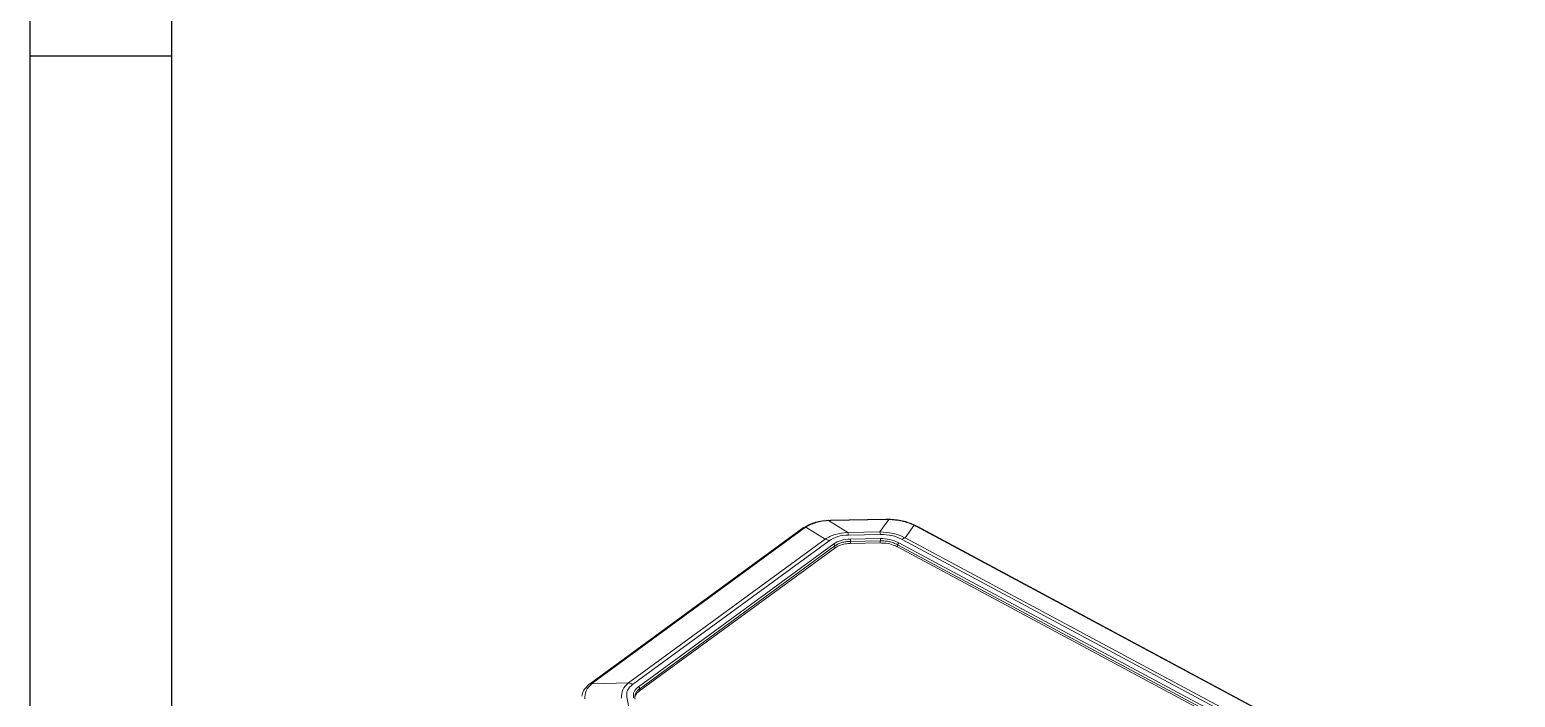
# Model space of a CAD drawing. Header units: inches. Extents: x 1153 to 4131, y 573 to 1071.
# Drawn here: x 1152.9 to 1343.7, y 739.6 to 825.3 of the extents above; entities that cross this region are included whole.
import ezdxf

# ---------------------------------------------------------------- set-up
doc = ezdxf.new("R2010")
doc.units = ezdxf.units.IN

# ---------------------------------------------------------------- blocks, each defined once
blk = doc.blocks.new('FGFG')
at = {"color": 7, "linetype": 'Continuous', "lineweight": 15}
for p, q in [((360.27, 1045.49), (399.04, 1073.84)), ((398.92, 1073.96), (398.63, 1073.76)), ((399.3, 1074.02), (399.04, 1073.84)), ((399.3, 1074.02), (402.85, 1071.83)), ((403.41, 1075.29), (403.43, 1075.29)), ((403.83, 1075.3), (403.44, 1075.28)), ((403.5, 1075.24), (403.9, 1075.25)), ((407.04, 1073.05), (403.5, 1075.24)), ((414.08, 1075.49), (403.85, 1075.3)), ((403.9, 1075.25), (414.13, 1075.43)), ((414.53, 1075.43), (412.88, 1073.16)), ((414.49, 1075.48), (414.07, 1075.48)), ((414.13, 1075.43), (414.53, 1075.43)), ((417.54, 1072.1), (419.19, 1074.38)), ((419.52, 1074.21), (419.19, 1074.38)), ((419.72, 1074.2), (419.4, 1074.36)), ((419.52, 1074.21), (529.27, 1015.37)), ((529.48, 1015.37), (419.72, 1074.2)), ((398.63, 1073.76), (359.86, 1045.42)), ((366.8, 1045.48), (402.85, 1071.83)), ((367.55, 1045.2), (403.61, 1071.55)), ((412.88, 1073.16), (407.04, 1073.05)), ((407.17, 1072.59), (413.01, 1072.69)), ((407.53, 1071.43), (407.49, 1071.03)), ((412.95, 1071.13), (407.49, 1071.03)), ((412.97, 1071.94), (407.51, 1071.85)), ((407.53, 1071.43), (412.99, 1071.52)), ((412.99, 1071.52), (412.95, 1071.13)), ((522.33, 1014.38), (416.38, 1071.17)), ((416.97, 1071.79), (523.23, 1014.84)), ((417.54, 1072.1), (523.79, 1015.14)), ((404.44, 1070.96), (368.63, 1044.77)), ((404.62, 1070.2), (368.8, 1044.01)), ((368.84, 1044.41), (404.66, 1070.59)), ((404.66, 1070.59), (404.62, 1070.2)), ((416.17, 1070.8), (416.13, 1070.41)), ((522.09, 1013.61), (416.13, 1070.41)), ((416.17, 1070.8), (522.13, 1014.01)), ((359.86, 1045.42), (359.59, 1045.21)), ((360.04, 1045.31), (360.27, 1045.49)), ((360.04, 1045.31), (366.8, 1045.48)), ((368.84, 1044.41), (368.8, 1044.01)), ((367.2, 1039.2), (366.47, 1042.83)), ((367.97, 1042.5), (367.94, 1043.05))]:
    blk.add_line(p, q, dxfattribs=at)
at = {"color": 7, "linetype": 'Continuous', "lineweight": 15, "flags": 128}
for points in [[(403.83, 1075.3), (403.83, 1075.3), (403.85, 1075.3)], [(414.51, 1075.49), (414.49, 1075.48), (414.49, 1075.48)], [(419.4, 1074.36), (419.39, 1074.37), (419.37, 1074.38)], [(359.5, 1045.12), (359.52, 1045.14), (359.59, 1045.21)]]:
    blk.add_lwpolyline(points, dxfattribs=at)
at = {"color": 8, "linetype": 'Continuous', "lineweight": 15, "flags": 128}
for points in [[(403.85, 1075.3), (403.85, 1075.3), (403.87, 1075.29), (403.9, 1075.25)], [(414.08, 1075.49), (414.09, 1075.49), (414.11, 1075.47), (414.13, 1075.43)], [(414.53, 1075.43), (414.52, 1075.47), (414.51, 1075.49), (414.51, 1075.49)]]:
    blk.add_lwpolyline(points, dxfattribs=at)
at = {"color": 8, "linetype": 'Continuous', "lineweight": 15}
for centre, radius, start, end in [((398.92, 1073.34), 0.517, 76.3541, 124.0915), ((399.17, 1073.57), 0.465, 73.3865, 121.334), ((403.42, 1075.21), 0.0847, 18.6156, 81.7908), ((419.29, 1074.18), 0.222, 68.7787, 116.0516), ((419.61, 1073.96), 0.263, 64.4287, 111.0899), ((359.93, 1044.76), 0.564, 78.7838, 127.2404), ((360.15, 1044.99), 0.517, 76.3377, 124.4367)]:
    blk.add_arc(centre, radius, start, end, dxfattribs=at)
at = {"color": 7, "linetype": 'Continuous', "lineweight": 15}
for centre, radius, start, end in [((402.29, 1069.16), 2.73, 61.2903, 78.3166), ((404.67, 1072.14), 2.54, 10.2323, 21.0691), ((405.84, 1071.58), 1.69, 354.8878, 9.168), ((410.51, 1072.24), 2.54, 10.2344, 21.067), ((411.3, 1071.67), 1.7, 354.891, 9.1648), ((416.74, 1070.72), 0.577, 129.3791, 172.5279), ((418.18, 1070.2), 2.01, 108.7968, 127.2682), ((404.25, 1070.6), 0.408, 359.3771, 61.6068), ((366.24, 1042.8), 2.73, 61.2903, 78.3166), ((368.43, 1044.41), 0.408, 359.3771, 61.6068)]:
    blk.add_arc(centre, radius, start, end, dxfattribs=at)
for points, knots in [([(403.43, 1075.29), (402.49, 1075.19), (400.8, 1075.02), (399.51, 1074.29), (398.93, 1073.97)], [0, 0, 0, 0, 0.553208, 1, 1, 1, 1]), ([(399.3, 1074.02), (399.91, 1074.34), (401.11, 1075), (402.7, 1075.16), (403.5, 1075.24)], [0, 0, 0, 0, 0.499999, 1, 1, 1, 1]), ([(419.37, 1074.38), (418.61, 1074.7), (417.1, 1075.34), (415.37, 1075.44), (414.51, 1075.49)], [0, 0, 0, 0, 0.5008412, 1, 1, 1, 1]), ([(414.53, 1075.43), (415.36, 1075.38), (417.02, 1075.28), (418.47, 1074.68), (419.19, 1074.38)], [0, 0, 0, 0, 0.5, 1, 1, 1, 1]), ([(402.85, 1071.83), (403.44, 1072.16), (404.63, 1072.83), (406.24, 1072.98), (407.04, 1073.05)], [0, 0, 0, 0, 0.500001, 1, 1, 1, 1]), ([(403.61, 1071.55), (404.1, 1071.85), (405.07, 1072.43), (406.47, 1072.54), (407.17, 1072.59)], [0, 0, 0, 0, 0.500001, 1, 1, 1, 1]), ([(407.51, 1071.85), (406.91, 1071.8), (405.72, 1071.7), (404.87, 1071.2), (404.44, 1070.96)], [0, 0, 0, 0, 0.499873, 1, 1, 1, 1]), ([(404.66, 1070.59), (404.85, 1070.72), (405.22, 1070.96), (405.91, 1071.22), (406.68, 1071.39), (407.23, 1071.41), (407.53, 1071.43)], [0, 0, 0, 0, 0.260921, 0.499999, 0.73908, 1, 1, 1, 1]), ([(412.88, 1073.16), (413.71, 1073.11), (415.38, 1073.02), (416.82, 1072.41), (417.54, 1072.1)], [0, 0, 0, 0, 0.4999992, 1, 1, 1, 1]), ([(416.13, 1070.41), (415.88, 1070.53), (415.26, 1070.83), (414.15, 1071.1), (413.33, 1071.12), (412.95, 1071.13)], [0, 0, 0, 0, 0.2737917, 0.6649379, 1, 1, 1, 1]), ([(416.38, 1071.17), (415.85, 1071.4), (414.81, 1071.86), (413.58, 1071.92), (412.97, 1071.94)], [0, 0, 0, 0, 0.499872, 1, 1, 1, 1]), ([(412.99, 1071.52), (413.28, 1071.52), (413.85, 1071.51), (414.68, 1071.38), (415.46, 1071.15), (415.93, 1070.92), (416.17, 1070.8)], [0, 0, 0, 0, 0.260922, 0.500001, 0.739079, 1, 1, 1, 1]), ([(413.01, 1072.69), (413.73, 1072.67), (415.16, 1072.61), (416.36, 1072.07), (416.97, 1071.79)], [0, 0, 0, 0, 0.499999, 1, 1, 1, 1]), ([(407.49, 1071.03), (407.18, 1071.02), (406.45, 1070.98), (405.42, 1070.7), (404.87, 1070.36), (404.62, 1070.2)], [0, 0, 0, 0, 0.273792, 0.664938, 1, 1, 1, 1]), ([(359.59, 1045.21), (359.18, 1044.83), (358.5, 1044.2), (358.28, 1043.38), (358.2, 1043.05)], [0, 0, 0, 0, 0.595506, 1, 1, 1, 1]), ([(358.76, 1042.53), (358.78, 1043.05), (358.84, 1044.09), (359.64, 1044.9), (360.04, 1045.31)], [0, 0, 0, 0, 0.4999995, 1, 1, 1, 1]), ([(365.52, 1042.69), (365.53, 1043.21), (365.54, 1044.25), (366.38, 1045.07), (366.8, 1045.48)], [0, 0, 0, 0, 0.5, 1, 1, 1, 1]), ([(366.47, 1042.83), (366.45, 1043.27), (366.4, 1044.15), (367.17, 1044.85), (367.55, 1045.2)], [0, 0, 0, 0, 0.5, 1, 1, 1, 1]), ([(368.63, 1044.77), (368.3, 1044.47), (367.65, 1043.87), (367.68, 1043.11), (367.69, 1042.74)], [0, 0, 0, 0, 0.4998733, 1, 1, 1, 1]), ([(368.8, 1044.01), (368.62, 1043.87), (368.2, 1043.53), (368.04, 1043.1), (367.95, 1042.86)], [0, 0, 0, 0, 0.427982, 1, 1, 1, 1])]:
    blk.add_open_spline(points, degree=3, knots=knots, dxfattribs=at)
at = {"color": 8, "linetype": 'Continuous', "lineweight": 15}
blk.add_open_spline([(367.94, 1043.05), (367.97, 1043.21), (368.04, 1043.54), (368.35, 1044), (368.67, 1044.27), (368.84, 1044.41)], degree=3, knots=[0, 0, 0, 0, 0.323482, 0.646963, 1, 1, 1, 1], dxfattribs=at)

msp = doc.modelspace()

# ---------------------------------------------------------------- linework, layer by layer
for p, q in [((1152.911, 1070.714), (1152.911, 572.957)), ((1171.127, 1058.863), (1171.127, 584.808)), ((1171.127, 821.835), (1152.911, 821.835)), ((1152.911, 803.4), (1152.911, 572.957))]:
    msp.add_line(p, q)

# ---------------------------------------------------------------- block references
at = {"xscale": 0.7000000000000455, "yscale": 0.6999999999999886, "zscale": 0.7}
msp.add_blockref('FGFG', (973.056, 9.572), dxfattribs=at)

doc.saveas('drawing.dxf')
